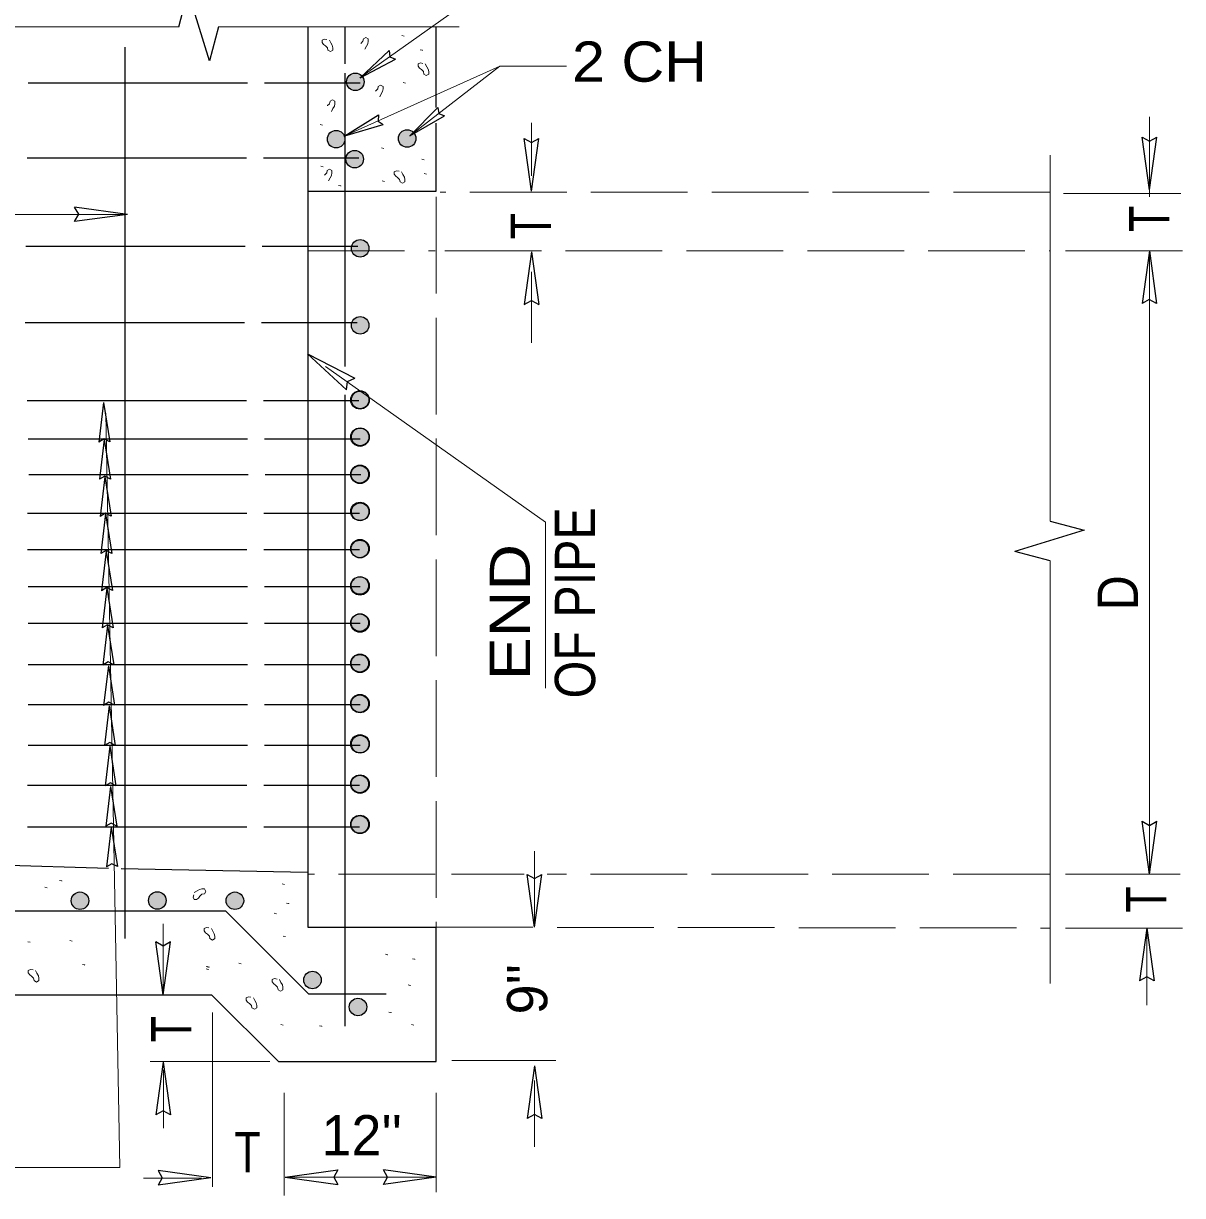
# Model space of a CAD drawing. Extents: x 472 to 851, y 139 to 417.
# Drawn here: x 632.77 to 670.17, y 178.58 to 216.41 of the extents above; entities that cross this region are included whole.
import ezdxf
from ezdxf.enums import TextEntityAlignment as Align

# ---------------------------------------------------------------- set-up
doc = ezdxf.new("R2010")
doc.units = 0
doc.header["$LTSCALE"] = 0.52
doc.linetypes.add('LONG_DASHED', pattern=[7.5, 6, -1.5])
doc.layers.add('1', color=7, linetype='Continuous', lineweight=25)

msp = doc.modelspace()

# ---------------------------------------------------------------- hatches: boundary and pattern name
at = {"layer": '1'}
for points in [[(643.7598, 214.5282, 1), (643.1939, 214.5282, 1)], [(643.1381, 212.6786, 1), (642.5722, 212.6786, 1)], [(645.4306, 212.6977, 1), (644.8647, 212.6977, 1)], [(643.7385, 212.0328, 1), (643.1727, 212.0328, 1)], [(643.3469, 209.1528, 1), (643.9128, 209.1528, 1)], [(643.3469, 206.669, 1), (643.9128, 206.669, 1)], [(643.3469, 204.2625, 1), (643.9128, 204.2625, 1)], [(643.3468, 203.0685, 1), (643.9127, 203.0685, 1)], [(643.3387, 201.8596, 1), (643.9046, 201.8596, 1)], [(643.3469, 200.6532, 1), (643.9128, 200.6532, 1)], [(643.3387, 199.4527, 1), (643.9046, 199.4527, 1)], [(643.3387, 198.2712, 1), (643.9046, 198.2712, 1)], [(643.3387, 197.0743, 1), (643.9046, 197.0743, 1)], [(643.3387, 195.763, 1), (643.9046, 195.763, 1)], [(643.3387, 194.4572, 1), (643.9046, 194.4572, 1)], [(643.3469, 193.1538, 1), (643.9128, 193.1538, 1)], [(643.3387, 191.8641, 1), (643.9046, 191.8641, 1)], [(643.3387, 190.5615, 1), (643.9046, 190.5615, 1)], [(634.8713, 188.0979, 1), (634.3055, 188.0979, 1)], [(636.8004, 188.1061, 1), (637.3663, 188.1061, 1)], [(639.872, 188.0979, 1), (639.3062, 188.0979, 1)], [(642.3737, 185.5402, 1), (641.8078, 185.5402, 1)], [(643.8421, 184.6695, 1), (643.2762, 184.6695, 1)]]:
    msp.add_hatch(color=256, dxfattribs=at).paths.add_polyline_path(points)

# ---------------------------------------------------------------- linework, layer by layer
for p, q in [((637.7773, 216.3078), (638.0798, 217.4415)), ((641.9379, 216.3078), (641.9379, 210.9742)), ((643.1379, 216.3078), (643.1379, 215.1103)), ((646.0854, 213.7001), (646.0854, 216.3078)), ((636.0379, 215.6435), (636.0379, 186.881)), ((643.6256, 214.6589), (644.5657, 215.5412)), ((643.6256, 214.6589), (644.7687, 215.2549)), ((632.92, 214.5015), (639.9984, 214.5015)), ((640.5461, 214.5015), (643.6315, 214.5015)), ((643.1379, 214.8077), (643.1379, 205.3371)), ((643.1324, 212.7827), (644.2254, 213.4665)), ((645.2347, 212.7828), (646.1366, 213.7042)), ((645.2347, 212.7828), (646.3517, 213.4267)), ((643.1324, 212.7827), (644.3693, 213.1463)), ((646.0854, 211.0026), (646.0854, 213.1967)), ((649.158, 210.9978), (648.924, 212.7008)), ((649.158, 210.9978), (649.392, 212.7008)), ((669.0994, 211.0428), (668.8654, 212.7458)), ((669.0994, 211.0428), (669.3334, 212.7458)), ((632.8803, 212.0796), (639.9588, 212.0796)), ((640.5064, 212.0796), (643.5918, 212.0796)), ((641.9379, 211.0026), (646.0854, 211.0026)), ((641.9379, 210.9742), (641.9379, 188.96)), ((636.1203, 210.2499), (634.4173, 210.4839)), ((636.1203, 210.2499), (634.4173, 210.0159)), ((632.8406, 209.221), (639.919, 209.221)), ((640.4667, 209.221), (643.5521, 209.221)), ((641.9379, 209.5001), (641.9379, 209.0755)), ((649.158, 209.0434), (648.924, 207.3404)), ((649.158, 209.0434), (649.392, 207.3404)), ((669.0978, 209.0752), (668.8637, 207.3722)), ((669.0978, 209.0752), (669.3317, 207.3722)), ((632.8207, 206.7594), (639.8992, 206.7594)), ((640.4468, 206.7594), (643.5322, 206.7594)), ((641.9263, 205.7485), (643.1901, 204.5832)), ((641.9263, 205.7485), (643.4576, 204.9673)), ((643.1379, 204.4277), (643.1379, 184.0518)), ((632.8802, 204.2382), (639.9587, 204.2382)), ((635.3487, 204.1836), (635.1967, 202.9033)), ((635.3487, 204.1836), (635.5477, 202.9098)), ((640.5063, 204.2382), (643.5917, 204.2382)), ((632.9199, 203.0074), (639.9983, 203.0074)), ((635.3708, 202.9836), (635.2188, 201.7033)), ((635.3708, 202.9836), (635.5697, 201.7097)), ((640.546, 203.0074), (643.6314, 203.0074)), ((632.9398, 201.8561), (640.0182, 201.8561)), ((635.3929, 201.7836), (635.2409, 200.5033)), ((635.3929, 201.7836), (635.5918, 200.5097)), ((640.5658, 201.8561), (643.6513, 201.8561)), ((632.9001, 200.6055), (639.9785, 200.6055)), ((635.415, 200.5836), (635.263, 199.3033)), ((635.415, 200.5836), (635.6139, 199.3097)), ((640.5262, 200.6055), (643.6116, 200.6055)), ((632.9001, 199.4342), (639.9785, 199.4342)), ((635.4371, 199.3836), (635.2851, 198.1033)), ((635.4371, 199.3836), (635.636, 198.1097)), ((640.5262, 199.4342), (643.6116, 199.4342)), ((665.8945, 199.0673), (664.7608, 199.3697)), ((632.9199, 198.2431), (639.9983, 198.2431)), ((640.546, 198.2431), (643.6314, 198.2431)), ((635.4592, 198.1836), (635.3072, 196.9033)), ((635.4592, 198.1836), (635.6581, 196.9098)), ((632.9199, 197.052), (639.9983, 197.052)), ((635.4812, 196.9836), (635.3293, 195.7033)), ((635.4812, 196.9836), (635.6802, 195.7097)), ((640.546, 197.052), (643.6314, 197.052)), ((632.9199, 195.722), (639.9983, 195.722)), ((635.5052, 195.6836), (635.3532, 194.4033)), ((635.5052, 195.6836), (635.7041, 194.4098)), ((640.546, 195.722), (643.6314, 195.722)), ((632.9199, 194.4316), (639.9983, 194.4316)), ((635.5291, 194.3836), (635.3771, 193.1033)), ((635.5291, 194.3836), (635.728, 193.1097)), ((640.546, 194.4316), (643.6314, 194.4316)), ((632.9199, 193.1214), (639.9983, 193.1214)), ((635.553, 193.0836), (635.401, 191.8033)), ((635.553, 193.0836), (635.7519, 191.8097)), ((640.546, 193.1214), (643.6314, 193.1214)), ((632.9001, 191.8311), (639.9785, 191.8311)), ((640.5262, 191.8311), (643.6116, 191.8311)), ((635.5769, 191.7836), (635.4249, 190.5033)), ((635.5769, 191.7836), (635.7758, 190.5097)), ((632.9001, 190.4812), (639.9785, 190.4812)), ((635.6011, 190.4721), (635.449, 189.1918)), ((635.6011, 190.4721), (635.8, 189.1983)), ((640.5262, 190.4812), (643.6116, 190.4812)), ((669.0994, 188.9603), (668.8654, 190.6633)), ((669.0994, 188.9603), (669.3334, 190.6633)), ((635.5087, 189.1418), (621.7572, 189.5306)), ((641.9292, 189.0144), (635.9184, 189.1302)), ((649.2554, 187.2402), (649.0214, 188.9432)), ((649.2554, 187.2402), (649.4894, 188.9432)), ((639.2974, 187.76), (619.0572, 187.76)), ((641.9668, 185.0906), (639.2974, 187.76)), ((646.0854, 182.9077), (646.0854, 187.2448)), ((669.0131, 187.2173), (668.7791, 185.5143)), ((669.0131, 187.2173), (669.2471, 185.5143)), ((637.2726, 185.0641), (637.0386, 186.7671)), ((637.2726, 185.0641), (637.5066, 186.7671)), ((640.9906, 182.9077), (638.8383, 185.06)), ((641.9668, 185.0906), (644.4692, 185.0906)), ((637.2726, 182.8894), (637.0386, 181.1864)), ((637.2726, 182.8894), (637.5066, 181.1864)), ((640.9906, 182.9077), (646.0854, 182.9077)), ((649.2537, 182.7718), (649.0197, 181.0688)), ((649.2537, 182.7718), (649.4878, 181.0688)), ((638.8117, 179.1553), (637.1087, 179.3893)), ((641.2104, 179.1749), (642.9134, 179.4089)), ((646.0851, 179.1766), (644.3821, 179.4106)), ((638.8117, 179.1553), (637.1087, 178.9213)), ((641.2104, 179.1749), (642.9134, 178.9409)), ((646.0851, 179.1766), (644.3821, 178.9426))]:
    msp.add_line(p, q, dxfattribs=at)
at = {"layer": '1', "lineweight": 13}
for p, q in [((626.5007, 216.3078), (637.7773, 216.3078)), ((646.827, 216.3078), (639.0631, 216.3078)), ((645.2342, 212.7832), (648.1352, 215.0325)), ((669.0986, 210.8155), (669.0986, 213.3997)), ((649.1572, 211.4913), (649.1572, 213.2032)), ((665.8945, 200.353), (665.8945, 212.1646)), ((666.3291, 210.929), (670.1108, 210.929)), ((615.7218, 210.2491), (636.1207, 210.2491)), ((666.3858, 209.0755), (670.1676, 209.0755)), ((669.0986, 188.96), (669.0986, 209.0755)), ((649.1572, 206.104), (649.1572, 208.4013)), ((635.4286, 203.8312), (635.8762, 179.4914)), ((665.8945, 199.0673), (665.8945, 185.4267)), ((649.2546, 187.2398), (649.2546, 189.699)), ((666.3858, 188.96), (670.0933, 188.96)), ((637.2716, 187.3512), (637.2716, 185.0787)), ((666.3858, 187.2177), (670.1676, 187.2177)), ((669.0139, 184.7323), (669.0139, 187.2177)), ((638.8671, 184.4941), (638.8671, 178.8614)), ((636.8554, 182.9082), (640.718, 182.9082)), ((646.5854, 182.9442), (649.9417, 182.9442)), ((637.2813, 182.6429), (637.2813, 180.7543)), ((649.2546, 182.3002), (649.2546, 180.1518)), ((641.173, 181.8982), (641.173, 178.5827)), ((646.0854, 181.8982), (646.0854, 178.6941)), ((604.3898, 179.4914), (635.8762, 179.4914)), ((636.6341, 179.147), (638.5058, 179.147)), ((641.2101, 179.1757), (646.0854, 179.1757))]:
    msp.add_line(p, q, dxfattribs=at)
at = {"layer": '1', "linetype": 'LONG_DASHED', "lineweight": 13}
for p, q in [((646.0854, 210.8155), (646.0854, 187.2441)), ((665.8945, 210.9635), (646.2085, 210.9635)), ((641.9379, 209.0755), (646.0558, 209.0755)), ((646.361, 209.0755), (665.8858, 209.0755)), ((646.0558, 188.96), (641.9379, 188.96)), ((648.9211, 188.96), (646.5789, 188.96)), ((665.8858, 188.96), (649.6633, 188.96)), ((646.0854, 187.2441), (665.8858, 187.2177))]:
    msp.add_line(p, q, dxfattribs=at)
at = {"layer": '1', "lineweight": 13}
for points in [[(643.625, 214.6592), (649.1097, 218.5512), (650.2574, 218.5512)], [(644.9801, 216.0232), (645.0534, 216.0046), (645.0554, 216.0024)], [(642.6377, 215.8785), (642.6846, 215.7848), (642.7314, 215.707), (642.7473, 215.629), (642.7471, 215.5508), (642.6691, 215.5042), (642.5912, 215.5508), (642.5754, 215.629), (642.5131, 215.6912), (642.4507, 215.7382), (642.4039, 215.8005), (642.4041, 215.8783), (642.4821, 215.9097), (642.5598, 215.8942)], [(643.7845, 215.588), (643.8313, 215.6815), (643.878, 215.7597), (643.8937, 215.8375), (643.8937, 215.9158), (643.8157, 215.9623), (643.7377, 215.9155), (643.7218, 215.8375), (643.6597, 215.7753), (643.6518, 215.7694)], [(645.5661, 215.5652), (645.6394, 215.5465), (645.6414, 215.5443)], [(643.1319, 212.7832), (648.1352, 215.0325), (650.2923, 215.0325)], [(645.7323, 215.1089), (645.7792, 215.0152), (645.826, 214.9374), (645.8418, 214.8594), (645.8417, 214.7812), (645.7637, 214.7346), (645.6858, 214.7812), (645.67, 214.8594), (645.6077, 214.9216), (645.5453, 214.9686), (645.4985, 215.0309), (645.4987, 215.1087), (645.5767, 215.1401), (645.6543, 215.1246)], [(645.0168, 214.5024), (645.0901, 214.4837), (645.0921, 214.4816)], [(644.2606, 214.0488), (644.3074, 214.1423), (644.3541, 214.2205), (644.3697, 214.2983), (644.3697, 214.3767), (644.2917, 214.4232), (644.2138, 214.3763), (644.1979, 214.2983), (644.1358, 214.2362), (644.1279, 214.2302)], [(642.7042, 213.5724), (642.751, 213.6659), (642.7977, 213.7441), (642.8133, 213.8219), (642.8133, 213.9002), (642.7353, 213.9467), (642.6573, 213.8999), (642.6415, 213.8219), (642.5793, 213.7597), (642.5715, 213.7538)], [(642.3433, 213.1465), (642.4166, 213.1278), (642.4186, 213.1257)], [(644.3209, 212.3953), (644.3942, 212.3766), (644.3963, 212.3744)], [(645.621, 212.0288), (645.6943, 212.0102), (645.6963, 212.008)], [(642.3616, 211.8089), (642.4349, 211.7902), (642.4369, 211.7881)], [(642.6126, 211.337), (642.6594, 211.4305), (642.7061, 211.5087), (642.7217, 211.5865), (642.7217, 211.6648), (642.6437, 211.7113), (642.5657, 211.6645), (642.5499, 211.5865), (642.4878, 211.5243), (642.4799, 211.5184)], [(644.9633, 211.6275), (645.0102, 211.5338), (645.057, 211.456), (645.0728, 211.378), (645.0727, 211.2998), (644.9947, 211.2532), (644.9168, 211.2998), (644.901, 211.378), (644.8387, 211.4402), (644.7763, 211.4872), (644.7295, 211.5495), (644.7297, 211.6273), (644.8077, 211.6587), (644.8853, 211.6432)], [(645.6943, 211.5708), (645.7676, 211.5521), (645.7696, 211.5499)], [(642.9293, 211.1859), (643.0026, 211.1672), (643.0046, 211.1651)], [(644.3392, 211.3325), (644.4125, 211.3138), (644.4145, 211.3117)], [(642.5068, 205.3427), (649.6144, 200.3123), (649.6144, 194.9568)], [(633.4571, 188.5357), (633.5304, 188.517), (633.5324, 188.5148)], [(633.9332, 188.7556), (634.0065, 188.7369), (634.0085, 188.7347)], [(638.2746, 188.3677), (638.3682, 188.4145), (638.4461, 188.4613), (638.5241, 188.4772), (638.6023, 188.477), (638.6489, 188.399), (638.6023, 188.3212), (638.5241, 188.3053), (638.4619, 188.243), (638.4149, 188.1807), (638.3526, 188.1338), (638.2747, 188.134), (638.2434, 188.212), (638.2589, 188.2897)], [(641.1112, 188.6456), (641.1845, 188.6269), (641.1865, 188.6248)], [(641.2576, 188.0226), (641.3309, 188.0039), (641.3329, 188.0017)], [(640.8547, 187.6928), (640.9281, 187.6742), (640.9301, 187.672)], [(638.8298, 187.2047), (638.8767, 187.1111), (638.9235, 187.0332), (638.9393, 186.9553), (638.9392, 186.8771), (638.8612, 186.8304), (638.7833, 186.8771), (638.7675, 186.9553), (638.7052, 187.0174), (638.6428, 187.0644), (638.596, 187.1267), (638.5962, 187.2046), (638.6742, 187.2359), (638.7518, 187.2204)], [(641.1477, 186.9598), (641.2211, 186.9412), (641.2231, 186.939)], [(632.9077, 186.7767), (632.9811, 186.758), (632.9831, 186.7558)], [(634.2627, 186.8132), (634.3361, 186.7946), (634.3381, 186.7924)], [(644.4438, 186.3735), (644.5171, 186.3548), (644.5191, 186.3527)], [(645.3227, 186.2269), (645.396, 186.2082), (645.398, 186.2061)], [(633.1534, 185.8488), (633.2002, 185.7552), (633.2471, 185.6773), (633.2629, 185.5993), (633.2627, 185.5212), (633.1848, 185.4745), (633.1069, 185.5212), (633.0911, 185.5993), (633.0287, 185.6615), (632.9664, 185.7085), (632.9196, 185.7708), (632.9198, 185.8487), (632.9977, 185.88), (633.0754, 185.8645)], [(634.6656, 186.0437), (634.7389, 186.025), (634.7409, 186.0228)], [(638.6574, 185.9704), (638.7307, 185.9518), (638.7328, 185.9496)], [(638.6574, 185.8971), (638.7307, 185.8784), (638.7328, 185.8762)], [(638.6941, 185.9704), (638.7674, 185.9518), (638.7694, 185.9496)], [(639.7195, 186.0803), (639.7928, 186.0617), (639.7948, 186.0595)], [(641.0272, 185.5556), (641.074, 185.4619), (641.1208, 185.3841), (641.1367, 185.3061), (641.1365, 185.2279), (641.0585, 185.1813), (640.9807, 185.2279), (640.9648, 185.3061), (640.9025, 185.3682), (640.8402, 185.4152), (640.7933, 185.4776), (640.7935, 185.5554), (640.8715, 185.5867), (640.9492, 185.5712)], [(645.1762, 185.3841), (645.2495, 185.3654), (645.2515, 185.3632)], [(640.1849, 184.9692), (640.2318, 184.8756), (640.2786, 184.7978), (640.2944, 184.7198), (640.2943, 184.6416), (640.2162, 184.5949), (640.1384, 184.6416), (640.1226, 184.7198), (640.0602, 184.7819), (639.9979, 184.8289), (639.9511, 184.8912), (639.9512, 184.9691), (640.0292, 185.0004), (640.1069, 184.9849)], [(644.5537, 184.5045), (644.627, 184.4858), (644.629, 184.4837)], [(641.0745, 184.1014), (641.1478, 184.0828), (641.1498, 184.0806)], [(642.3197, 184.0648), (642.393, 184.0461), (642.395, 184.0439)], [(645.2861, 184.1014), (645.3594, 184.0828), (645.3614, 184.0806)]]:
    msp.add_lwpolyline(points, dxfattribs=at)
at = {"layer": '1'}
for points in [[(639.0631, 216.3078), (638.7699, 215.2092), (638.0798, 217.4415)], [(618.1572, 216.3078), (618.1572, 185.06), (638.8383, 185.06)], [(644.5657, 215.5412), (644.5877, 215.3393), (644.7687, 215.2549)], [(644.2254, 213.4665), (644.2079, 213.2643), (644.3693, 213.1463)], [(646.1366, 213.7042), (646.1672, 213.5035), (646.3517, 213.4267)], [(648.924, 212.7008), (649.1604, 212.5691), (649.392, 212.7008)], [(668.8654, 212.7458), (669.1018, 212.6141), (669.3334, 212.7458)], [(634.4173, 210.0159), (634.5491, 210.2523), (634.4173, 210.4839)], [(648.924, 207.3404), (649.1604, 207.4722), (649.392, 207.3404)], [(669.3317, 207.3722), (669.0953, 207.5039), (668.8637, 207.3722)], [(643.1901, 204.5832), (643.2171, 204.8526), (643.4576, 204.9673)], [(635.5477, 202.9098), (635.3686, 203.0053), (635.1967, 202.9033)], [(635.5697, 201.7097), (635.3907, 201.8053), (635.2188, 201.7033)], [(635.5918, 200.5097), (635.4127, 200.6053), (635.2409, 200.5033)], [(665.8945, 200.353), (666.9931, 200.0599), (664.7608, 199.3697)], [(635.6139, 199.3097), (635.4348, 199.4053), (635.263, 199.3033)], [(635.636, 198.1097), (635.4569, 198.2053), (635.2851, 198.1033)], [(635.6581, 196.9098), (635.479, 197.0053), (635.3072, 196.9033)], [(635.6802, 195.7097), (635.5011, 195.8053), (635.3293, 195.7033)], [(635.7041, 194.4098), (635.525, 194.5053), (635.3532, 194.4033)], [(635.728, 193.1097), (635.5489, 193.2053), (635.3771, 193.1033)], [(635.7519, 191.8097), (635.5728, 191.9053), (635.401, 191.8033)], [(635.7758, 190.5097), (635.5967, 190.6053), (635.4249, 190.5033)], [(668.8654, 190.6633), (669.1018, 190.5316), (669.3334, 190.6633)], [(635.8, 189.1983), (635.6209, 189.2938), (635.449, 189.1918)], [(641.9379, 188.96), (641.9379, 187.2497), (646.0854, 187.2441)], [(649.0214, 188.9432), (649.2578, 188.8114), (649.4894, 188.9432)], [(637.5066, 186.7671), (637.2702, 186.6353), (637.0386, 186.7671)], [(669.2471, 185.5143), (669.0107, 185.6461), (668.7791, 185.5143)], [(637.5066, 181.1864), (637.2702, 181.3182), (637.0386, 181.1864)], [(649.4878, 181.0688), (649.2513, 181.2006), (649.0197, 181.0688)], [(637.1087, 179.3893), (637.2405, 179.1529), (637.1087, 178.9213)], [(642.9134, 179.4089), (642.7817, 179.1725), (642.9134, 178.9409)], [(644.3821, 178.9426), (644.5138, 179.179), (644.3821, 179.4106)]]:
    msp.add_lwpolyline(points, dxfattribs=at)
for centre, radius in [((643.4768, 214.5282), 0.2829), ((642.8552, 212.6786), 0.2829), ((645.1477, 212.6977), 0.2829), ((643.4556, 212.0328), 0.2829), ((643.6298, 209.1528), 0.2829), ((643.6298, 206.669), 0.2829), ((643.6264, 204.2615), 0.2978), ((643.6298, 204.2625), 0.2829), ((643.6264, 203.0615), 0.2978), ((643.6297, 203.0685), 0.2829), ((643.6264, 201.8615), 0.2978), ((643.6217, 201.8596), 0.2829), ((643.6264, 200.6615), 0.2978), ((643.6298, 200.6532), 0.2829), ((643.6264, 199.4615), 0.2978), ((643.6217, 199.4527), 0.2829), ((643.6264, 198.2615), 0.2978), ((643.6217, 198.2712), 0.2829), ((643.6264, 197.0615), 0.2978), ((643.6217, 197.0743), 0.2829), ((643.6264, 195.7615), 0.2978), ((643.6217, 195.763), 0.2829), ((643.6264, 194.4615), 0.2978), ((643.6217, 194.4572), 0.2829), ((643.6264, 193.1615), 0.2978), ((643.6298, 193.1538), 0.2829), ((643.6264, 191.8615), 0.2978), ((643.6217, 191.8641), 0.2829), ((643.6264, 190.5615), 0.2978), ((643.6217, 190.5615), 0.2829), ((634.5884, 188.0979), 0.2829), ((637.0833, 188.1061), 0.2829), ((639.5891, 188.0979), 0.2829), ((642.0907, 185.5402), 0.2829), ((643.5592, 184.6695), 0.2829)]:
    msp.add_circle(centre, radius, dxfattribs=at)

# ---------------------------------------------------------------- texts
at = {"layer": '1', "width": 1.1}
msp.add_text('2 CH', height=1.3, dxfattribs=at).set_placement((650.4656, 214.5317))
at = {"layer": '1'}
for s, width, p in [('T', 0.8, (669.742, 209.6778)), ('T', 0.8, (649.7837, 209.4476)), ('OF PIPE', 0.9, (651.212, 194.6279)), (' END ', 1.2, (649.112, 194.6279)), ('D', 0.9, (668.7275, 197.4723)), ('T', 0.8, (669.6431, 187.714))]:
    msp.add_text(s, height=1.3, rotation=90, dxfattribs=dict(at, width=width)).set_placement(p)
msp.add_text("9''", height=1.3, rotation=90, dxfattribs=at).set_placement((649.668, 185.2441), align=Align.CENTER)
at = {"layer": '1', "width": 0.8}
msp.add_text('T', height=1.3, rotation=90, dxfattribs=at).set_placement((638.1841, 183.9501), align=Align.CENTER)
at = {"layer": '1'}
msp.add_text("12''", height=1.3, dxfattribs=at).set_placement((643.6817, 179.879), align=Align.CENTER)
at = {"layer": '1', "width": 0.8}
msp.add_text('T', height=1.3, dxfattribs=at).set_placement((639.9973, 179.3355), align=Align.CENTER)

doc.saveas('drawing.dxf')
